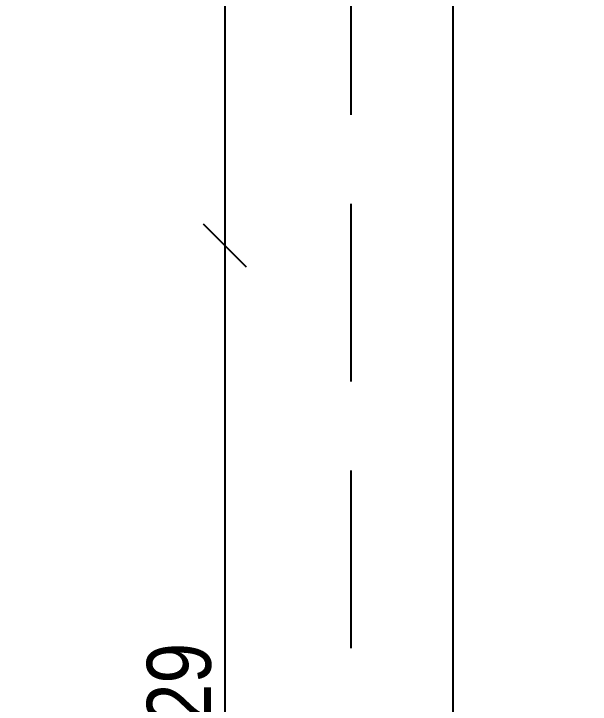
# Model space of a CAD drawing. Header units: metres. Extents: x 493 to 630, y -132 to -15.
# Drawn here: x 571.159 to 571.97, y -77.685 to -76.714 of the extents above; entities that cross this region are included whole.
import ezdxf

# ---------------------------------------------------------------- set-up
doc = ezdxf.new("R2010")
doc.units = ezdxf.units.M
doc.header["$MEASUREMENT"] = 0
doc.header["$PDMODE"] = 3
doc.linetypes.add('HIDDEN2', pattern=[0.1875, 0.125, -0.0625])
doc.layers.add('a_cote_50', color=9, linetype='Continuous')
doc.layers.add('a_scari_punctat', color=40, linetype='HIDDEN2')
doc.styles.get("Standard").update_dxf_attribs({"font": 'ARIALN.TTF'})
doc.dimstyles.new('50 cote', dxfattribs={"dimtxt": 0.09, "dimasz": 0.06, "dimexe": 0, "dimexo": 0, "dimgap": 0.018, "dimtad": 1, "dimdec": 1, "dimlfac": 100, "dimrnd": 0.5, "dimdsep": 46, "dimtxsty": 'Standard', "dimblk": 'OBLIQUE', "dimcen": 0.00045, "dimclrd": 256, "dimclrt": 4, "dimadec": 1, "dimazin": 0, "dimtfac": 1, "dimtdec": 1, "dimtix": 1, "dimtofl": 0, "dimtmove": 0, "dimatfit": 3, "dimldrblk": 'OBLIQUE', "dimfxl": 0, "dimtolj": 1, "dimtzin": 0, "dimarcsym": 0})

# ---------------------------------------------------------------- blocks, each defined once
blk = doc.blocks.new('_Oblique')
at = {"color": 0, "linetype": 'ByBlock', "lineweight": -2}
blk.add_line((-0.5, -0.5), (0.5, 0.5), dxfattribs=at)
blk = doc.blocks.new('*D1052')
at = {"layer": 'a_cote_50', "lineweight": -2, "ltscale": 0.3}
blk.add_line((14.38856, -49.0209), (14.38856, -51.31936), dxfattribs=at)
at = {"layer": 'Defpoints', "color": 0, "ltscale": 0.3}
for p in [(13.55823, -49.0209), (13.79842, -51.31936), (14.38856, -51.31936)]:
    blk.add_point(p, dxfattribs=at)
at = {"layer": 'a_cote_50', "lineweight": -2, "ltscale": 0.3, "xscale": 0.06, "yscale": 0.06, "zscale": 0.06}
for p, rotation in [((14.38856, -49.0209), 90), ((14.38856, -51.31936), 270)]:
    blk.add_blockref('_Oblique', p, dxfattribs=dict(at, rotation=rotation))
at = {"layer": 'a_cote_50', "color": 4, "ltscale": 0.3, "insert": (14.3246, -50.17013), "char_height": 0.09, "attachment_point": 5, "rotation": 90}
blk.add_mtext('\\A1;230', dxfattribs=at)
blk = doc.blocks.new('*D1053')
at = {"layer": 'a_cote_50', "lineweight": -2, "ltscale": 0.3}
blk.add_line((14.38856, -51.31936), (14.38856, -52.60936), dxfattribs=at)
at = {"layer": 'Defpoints', "color": 0, "ltscale": 0.3}
for p in [(13.79842, -51.31936), (13.79842, -52.60936), (14.38856, -52.60936)]:
    blk.add_point(p, dxfattribs=at)
at = {"layer": 'a_cote_50', "lineweight": -2, "ltscale": 0.3, "xscale": 0.06, "yscale": 0.06, "zscale": 0.06}
for p, rotation in [((14.38856, -51.31936), 90), ((14.38856, -52.60936), 270)]:
    blk.add_blockref('_Oblique', p, dxfattribs=dict(at, rotation=rotation))
at = {"layer": 'a_cote_50', "color": 4, "ltscale": 0.3, "insert": (14.3246, -51.96436), "char_height": 0.09, "attachment_point": 5, "rotation": 90}
blk.add_mtext('\\A1;129', dxfattribs=at)
blk = doc.blocks.new('*D1063')
at = {"layer": 'a_cote_50', "lineweight": -2, "ltscale": 0.3}
blk.add_line((14.70975, -67.07436), (14.70975, -14.56579), dxfattribs=at)
at = {"layer": 'Defpoints', "color": 0, "ltscale": 0.3}
for p in [(11.67823, -14.56579), (14.70975, -14.56579), (11.67823, -67.07436)]:
    blk.add_point(p, dxfattribs=at)
at = {"layer": 'a_cote_50', "lineweight": -2, "ltscale": 0.3, "xscale": 0.06, "yscale": 0.06, "zscale": 0.06}
for p, rotation in [((14.70975, -14.56579), 90), ((14.70975, -67.07436), 270)]:
    blk.add_blockref('_Oblique', p, dxfattribs=dict(at, rotation=rotation))
at = {"layer": 'a_cote_50', "color": 4, "ltscale": 0.3, "insert": (14.64579, -40.82007), "char_height": 0.09, "attachment_point": 5, "rotation": 90}
blk.add_mtext('\\A1;5251', dxfattribs=at)
blk = doc.blocks.new('COTE EXY')
at = {"layer": 'a_cote_50', "ltscale": 0.3}
dim = blk.add_linear_dim(base=(14.70975, -14.56579), p1=(11.67823, -67.07436), p2=(11.67823, -14.56579), angle=90, dimstyle='50 cote', dxfattribs=at)
dim.commit()
dim.dimension.update_dxf_attribs({"geometry": '*D1063', "text_midpoint": (14.64579, -40.82007)})
for base, p1, p2, picture, middle in [((14.38856, -51.31936), (13.55823, -49.0209), (13.79842, -51.31936), '*D1052', (14.3246, -50.17013)), ((14.38856, -52.60936), (13.79842, -51.31936), (13.79842, -52.60936), '*D1053', (14.3246, -51.96436))]:
    dim = blk.add_linear_dim(base=base, p1=p1, p2=p2, angle=90, dimstyle='50 cote', override={"dimtmove": 1}, dxfattribs=at)
    dim.commit()
    dim.dimension.update_dxf_attribs({"geometry": picture, "text_midpoint": middle})

msp = doc.modelspace()

# ---------------------------------------------------------------- linework, layer by layer
at = {"layer": 'a_scari_punctat', "ltscale": 2}
msp.add_lwpolyline([(571.9632, -39.21759), (571.96954, -48.48112), (571.63308, -48.48112), (571.63308, -89.71665), (569.5132, -89.71665), (569.5132, -93.3901), (505.46824, -93.3901)], dxfattribs=at)

# ---------------------------------------------------------------- block references
at = {"layer": 'a_cote_50'}
msp.add_blockref('COTE EXY', (557.06709, -25.72022), dxfattribs=at)

doc.saveas('drawing.dxf')
